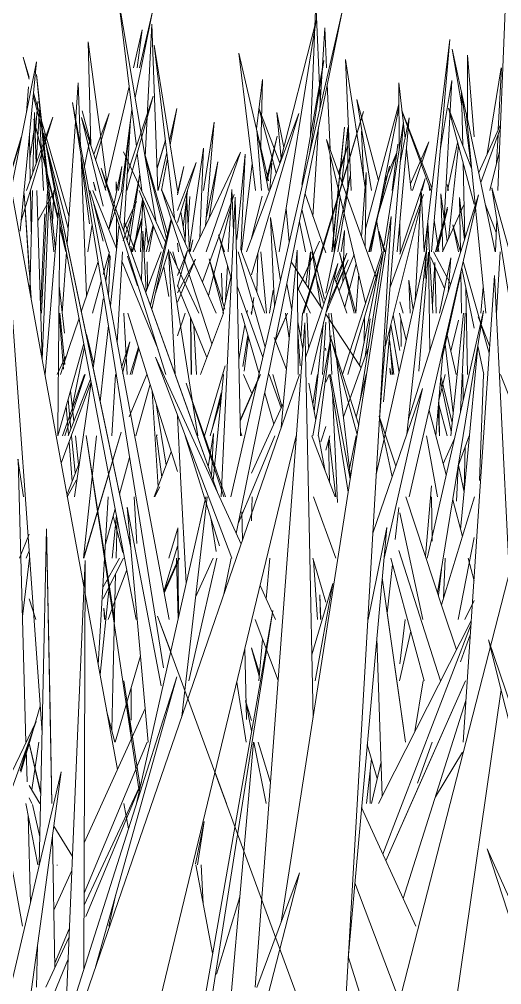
# Model space of a CAD drawing. Header units: millimetres. Extents: x -9575 to 27274, y -4387 to 11354.
# Drawn here: x -5476.29 to -5454.58, y 3072.18 to 3115.64 of the extents above; entities that cross this region are included whole.
import ezdxf

# ---------------------------------------------------------------- set-up
doc = ezdxf.new("R2010")
doc.units = ezdxf.units.MM
doc.layers.add('G-IMPT', color=8, linetype='Continuous', lineweight=9)

# ---------------------------------------------------------------- blocks, each defined once
blk = doc.blocks.new('Grass Array - 25_dwg-V16-North')
at = {"layer": 'G-IMPT'}
for p, q in [((-5471.023, 3109.909), (-5471.836, 3116.557)), ((-5470.129, 3106.499), (-5471.836, 3116.557)), ((-5464.594, 3105.172), (-5462.934, 3115.587)), ((-5464.564, 3109.159), (-5462.934, 3115.587)), ((-5470.763, 3115.158), (-5471.16, 3113.449)), ((-5470.763, 3115.158), (-5470.984, 3113.449)), ((-5470.329, 3115.423), (-5470.63, 3109.453)), ((-5470.63, 3109.453), (-5470.329, 3115.423)), ((-5470.329, 3115.423), (-5470.056, 3107.931)), ((-5458.077, 3105.172), (-5456.914, 3114.73)), ((-5457.744, 3105.172), (-5456.914, 3114.73)), ((-5470.22, 3114.471), (-5469.313, 3106.692)), ((-5470.22, 3114.471), (-5469.181, 3107.931)), ((-5476.116, 3113.932), (-5475.857, 3112.943)), ((-5476.116, 3113.932), (-5475.857, 3113.034)), ((-5463.582, 3108.2), (-5462.596, 3113.79)), ((-5463.24, 3109.573), (-5462.596, 3113.79)), ((-5475.881, 3112.592), (-5475.974, 3111.441)), ((-5473.649, 3112.779), (-5474.146, 3105.552)), ((-5473.649, 3112.779), (-5473.534, 3109.918)), ((-5471.354, 3112.614), (-5472.427, 3107.997)), ((-5459.219, 3112.783), (-5459.191, 3109.771)), ((-5459.219, 3112.783), (-5458.927, 3110.279)), ((-5475.664, 3112.204), (-5474.1, 3106.223)), ((-5475.653, 3112.323), (-5474.061, 3106.797)), ((-5456.336, 3109.947), (-5456.386, 3112.385)), ((-5455.939, 3108.917), (-5456.386, 3112.385)), ((-5475.582, 3110.445), (-5475.454, 3111.934)), ((-5471.226, 3111.57), (-5471.696, 3107.931)), ((-5460.711, 3106.208), (-5459.21, 3111.813)), ((-5460.467, 3105.172), (-5459.209, 3111.67)), ((-5475.684, 3108.726), (-5475.613, 3111.437)), ((-5475.541, 3109.124), (-5475.613, 3111.437)), ((-5472.519, 3107.234), (-5473.498, 3111.221)), ((-5472.405, 3107.931), (-5473.498, 3111.221)), ((-5459.288, 3105.172), (-5458.742, 3111.199)), ((-5459.147, 3109.188), (-5458.742, 3111.199)), ((-5475.819, 3109.38), (-5475.632, 3110.685)), ((-5462.232, 3105.172), (-5461.652, 3110.79)), ((-5462.216, 3105.172), (-5461.652, 3110.79)), ((-5455.619, 3108.739), (-5454.639, 3110.889)), ((-5455.528, 3108.299), (-5454.646, 3110.714)), ((-5476.698, 3108.733), (-5476.191, 3110.356)), ((-5476.695, 3108.651), (-5476.209, 3110.265)), ((-5475.839, 3110.402), (-5475.8, 3108.404)), ((-5465.387, 3107.931), (-5465.604, 3110.645)), ((-5465.077, 3107.931), (-5465.604, 3110.645)), ((-5465.176, 3108.44), (-5464.688, 3110.382)), ((-5465.15, 3108.304), (-5464.688, 3110.382)), ((-5460.706, 3102.855), (-5462.467, 3110.224)), ((-5460.203, 3103.941), (-5462.467, 3110.224)), ((-5468.64, 3105.39), (-5468, 3109.839)), ((-5468.163, 3105.807), (-5468, 3109.839)), ((-5459.512, 3107.931), (-5459.263, 3110.02)), ((-5458.87, 3109.787), (-5458.653, 3107.931)), ((-5473.517, 3109.497), (-5473.265, 3103.192)), ((-5470.782, 3107.931), (-5470.987, 3109.61)), ((-5470.668, 3109.678), (-5469.607, 3105.936)), ((-5470.653, 3109.588), (-5469.669, 3105.776)), ((-5468.463, 3105.172), (-5466.342, 3109.662)), ((-5467.882, 3105.172), (-5466.342, 3109.662)), ((-5460.151, 3106.807), (-5459.309, 3109.648)), ((-5459.853, 3108.345), (-5459.309, 3109.648)), ((-5455.116, 3107.931), (-5454.687, 3109.694)), ((-5473.509, 3109.285), (-5473.134, 3106.428)), ((-5465.013, 3107.965), (-5464.929, 3109.163)), ((-5460.566, 3105.172), (-5459.636, 3109.031)), ((-5460.539, 3105.172), (-5459.636, 3109.031)), ((-5456.249, 3105.743), (-5456.319, 3109.156)), ((-5462.503, 3103.313), (-5461.399, 3108.593)), ((-5461.961, 3105.172), (-5461.399, 3108.593)), ((-5460.894, 3105.859), (-5460.678, 3108.739)), ((-5460.722, 3105.381), (-5460.678, 3108.739)), ((-5459.165, 3105.066), (-5458.033, 3108.473)), ((-5458.161, 3107.931), (-5458.033, 3108.473)), ((-5475.824, 3103.415), (-5475.705, 3107.931)), ((-5475.79, 3107.931), (-5475.754, 3106.067)), ((-5475.269, 3100.385), (-5475.503, 3107.931)), ((-5475.461, 3106.56), (-5474.695, 3107.931)), ((-5475.3, 3102.413), (-5475.02, 3107.931)), ((-5468.774, 3107.781), (-5468.836, 3105.588)), ((-5468.774, 3107.781), (-5468.628, 3105.172)), ((-5465.841, 3105.794), (-5465.367, 3107.679)), ((-5462.503, 3105.125), (-5463.434, 3107.778)), ((-5456.436, 3105.172), (-5456.478, 3107.623)), ((-5456.26, 3105.709), (-5456.478, 3107.623)), ((-5472.934, 3107.319), (-5472.519, 3105.654)), ((-5472.519, 3105.654), (-5472.934, 3107.319)), ((-5471.584, 3106.209), (-5471.013, 3107.434)), ((-5470.729, 3107.492), (-5470.845, 3105.172)), ((-5470.845, 3105.172), (-5470.729, 3107.492)), ((-5470.489, 3105.536), (-5470.728, 3107.49)), ((-5457.557, 3105.172), (-5457.023, 3107.189)), ((-5457.553, 3105.172), (-5457.023, 3107.189)), ((-5457.244, 3105.172), (-5456.281, 3107.286)), ((-5471.615, 3105.67), (-5471.211, 3106.854)), ((-5469.03, 3106.976), (-5468.832, 3105.73)), ((-5462.561, 3103.035), (-5463.574, 3107.084)), ((-5473.018, 3106.398), (-5473.212, 3105.172)), ((-5470.588, 3106.344), (-5470.669, 3105.172)), ((-5459.162, 3106.563), (-5459.149, 3105.172)), ((-5460.112, 3106.106), (-5459.878, 3105.172)), ((-5460.112, 3106.106), (-5459.835, 3105.172)), ((-5469.181, 3105.563), (-5469.136, 3105.172)), ((-5468.623, 3105.172), (-5468.487, 3105.712)), ((-5468.609, 3105.172), (-5468.487, 3105.712)), ((-5474.172, 3105.172), (-5474.362, 3102.413)), ((-5471.228, 3105.172), (-5471.277, 3105.434)), ((-5471.226, 3105.172), (-5471.277, 3105.434)), ((-5469.39, 3105.172), (-5469.181, 3104.435)), ((-5468.614, 3105.172), (-5468.615, 3105.256)), ((-5468.614, 3105.172), (-5468.615, 3105.256)), ((-5463.406, 3103.738), (-5463.188, 3105.172)), ((-5461.906, 3103.423), (-5461.229, 3105.045)), ((-5461.231, 3102.413), (-5461.889, 3105.148)), ((-5461.153, 3102.423), (-5461.889, 3105.148)), ((-5456.881, 3103.725), (-5457.659, 3105.172)), ((-5470.979, 3103.642), (-5471.424, 3104.98)), ((-5470.545, 3104.715), (-5470.52, 3103.588)), ((-5470.52, 3103.588), (-5470.545, 3104.715)), ((-5462.661, 3102.609), (-5464.053, 3104.719)), ((-5461.651, 3102.698), (-5461.132, 3104.638)), ((-5457.152, 3103.518), (-5457.766, 3104.923)), ((-5457.593, 3104.691), (-5457.7, 3102.759)), ((-5457.593, 3104.691), (-5457.53, 3102.413)), ((-5469.785, 3104.478), (-5469.562, 3103.159)), ((-5461.154, 3102.413), (-5461.021, 3104.174)), ((-5460.983, 3100.067), (-5460.077, 3104.569)), ((-5457.246, 3100.466), (-5456.403, 3104.256)), ((-5456.388, 3102.413), (-5456.42, 3104.273)), ((-5464.033, 3102.552), (-5464.26, 3103.724)), ((-5462.597, 3102.862), (-5462.932, 3103.992)), ((-5461.551, 3102.413), (-5462.139, 3104.089)), ((-5464.87, 3103.442), (-5465.034, 3102.413)), ((-5463.183, 3102.413), (-5463.777, 3103.567)), ((-5456.124, 3099.654), (-5456.205, 3103.584)), ((-5459.165, 3102.916), (-5459.015, 3102.413)), ((-5469.181, 3101.385), (-5468.829, 3102.413)), ((-5459.185, 3102.413), (-5458.878, 3101.188)), ((-5468.563, 3099.654), (-5468.587, 3102.214)), ((-5468.549, 3099.654), (-5468.579, 3102.194)), ((-5460.91, 3099.956), (-5462.503, 3102.37)), ((-5460.779, 3101.082), (-5460.764, 3102.209)), ((-5460.732, 3100.451), (-5460.496, 3102.153)), ((-5459.165, 3100.723), (-5459.463, 3102.343)), ((-5459.122, 3102.16), (-5459.11, 3100.907)), ((-5456.874, 3100.705), (-5456.534, 3102.102)), ((-5468.444, 3101.862), (-5468.321, 3099.654)), ((-5459.9, 3098.425), (-5459.59, 3101.839)), ((-5459.202, 3099.742), (-5459.576, 3101.896)), ((-5459.439, 3099.654), (-5459.642, 3101.27)), ((-5459.502, 3099.654), (-5459.624, 3101.128)), ((-5457.035, 3101.414), (-5456.634, 3099.654)), ((-5456.634, 3099.654), (-5457.035, 3101.414)), ((-5457.124, 3101.015), (-5456.771, 3097.918)), ((-5463.087, 3098.321), (-5462.868, 3099.654)), ((-5462.503, 3099.31), (-5462.355, 3099.654)), ((-5457.417, 3098.472), (-5457.129, 3099.654)), ((-5456.857, 3097.089), (-5457.34, 3099.372)), ((-5456.817, 3097.473), (-5457.322, 3099.578)), ((-5456.32, 3098.48), (-5456.34, 3099.654)), ((-5467.614, 3097.199), (-5467.209, 3098.819)), ((-5467.486, 3097.63), (-5467.194, 3098.783)), ((-5469.683, 3095.566), (-5470.114, 3098.246)), ((-5457.42, 3098.438), (-5457.378, 3096.945)), ((-5469.883, 3095.035), (-5470.12, 3096.895)), ((-5470.094, 3096.94), (-5470.113, 3096.895)), ((-5470.113, 3096.895), (-5470.094, 3096.94)), ((-5470.094, 3096.94), (-5470.108, 3096.895)), ((-5456.277, 3094.347), (-5456.535, 3095.567))]:
    blk.add_line(p, q, dxfattribs=at)
blk = doc.blocks.new('Grass Array - 25_dwg-V19-North')
at = {"layer": 'G-IMPT'}
for p, q in [((-5461.879, 3108.592), (-5461.652, 3110.79)), ((-5461.874, 3108.579), (-5461.652, 3110.79)), ((-5462.232, 3105.172), (-5461.948, 3107.931)), ((-5462.216, 3105.172), (-5461.939, 3107.931))]:
    blk.add_line(p, q, dxfattribs=at)
blk = doc.blocks.new('Grass Array - Grass Array-440235-North')
for name in ['Grass Array - 25_dwg-V16-North', 'Grass Array - 25_dwg-V19-North']:
    blk.add_blockref(name, (0, 0))
blk = doc.blocks.new('Grass Array - 25_dwg-V20-North')
at = {"layer": 'G-IMPT'}
for p, q in [((-5473.08, 3109.962), (-5473.199, 3114.624)), ((-5472.355, 3108.304), (-5473.199, 3114.624)), ((-5466.419, 3114.119), (-5465.67, 3107.931)), ((-5466.419, 3114.119), (-5465.075, 3108.373)), ((-5465.075, 3108.373), (-5466.419, 3114.119)), ((-5461.363, 3107.931), (-5461.615, 3113.837)), ((-5460.728, 3108.07), (-5461.615, 3113.837)), ((-5456.127, 3114.024), (-5455.825, 3110.346)), ((-5456.127, 3114.024), (-5456.126, 3111.191)), ((-5465.621, 3110.708), (-5465.348, 3112.934)), ((-5465.429, 3109.888), (-5465.348, 3112.934)), ((-5456.827, 3112.881), (-5457.348, 3109.735)), ((-5457.348, 3109.735), (-5456.827, 3112.881)), ((-5456.827, 3112.881), (-5457.168, 3106.608)), ((-5475.389, 3111.557), (-5475.53, 3109.153)), ((-5469.537, 3110.17), (-5469.208, 3111.621)), ((-5469.509, 3109.995), (-5469.208, 3111.621)), ((-5457.728, 3108.038), (-5459.073, 3111.535)), ((-5473.082, 3110.049), (-5473.459, 3111.512)), ((-5457.769, 3107.931), (-5459.071, 3111.519)), ((-5475.363, 3111.052), (-5475.2, 3107.931)), ((-5461.51, 3110.767), (-5461.778, 3108.311)), ((-5461.51, 3110.767), (-5461.508, 3107.931)), ((-5473.36, 3109.028), (-5473.09, 3110.361)), ((-5460.808, 3108.593), (-5460.9, 3110.596)), ((-5461.929, 3108.73), (-5461.515, 3109.96)), ((-5461.905, 3108.663), (-5461.515, 3109.96)), ((-5458.688, 3108.226), (-5457.861, 3110.126)), ((-5458.592, 3107.931), (-5457.861, 3110.126)), ((-5457.02, 3107.931), (-5456.567, 3110.08)), ((-5456.977, 3105.757), (-5456.534, 3109.957)), ((-5470.044, 3107.931), (-5469.657, 3109.641)), ((-5469.891, 3107.931), (-5469.625, 3109.368)), ((-5467.875, 3106.747), (-5467.361, 3109.217)), ((-5467.75, 3106.681), (-5467.361, 3109.217)), ((-5466.3, 3105.18), (-5465.815, 3109.13)), ((-5472.856, 3107.931), (-5472.956, 3108.305)), ((-5472.865, 3107.931), (-5472.956, 3108.305)), ((-5456.985, 3107.931), (-5457.039, 3108.198)), ((-5468.919, 3106.282), (-5468.722, 3107.931)), ((-5468.696, 3106.391), (-5468.62, 3107.669)), ((-5461.85, 3107.645), (-5462.118, 3105.194)), ((-5470.741, 3107.595), (-5471.13, 3105.346)), ((-5471.13, 3105.346), (-5470.741, 3107.595)), ((-5471.064, 3105.172), (-5471.566, 3106.501)), ((-5467.187, 3104.21), (-5467.15, 3102.938))]:
    blk.add_line(p, q, dxfattribs=at)
blk = doc.blocks.new('Grass Array - Grass Array-V24-North')
blk.add_blockref('Grass Array - 25_dwg-V20-North', (0, 0))
blk = doc.blocks.new('Grass Array - 25_dwg-V30-North')
at = {"layer": 'G-IMPT'}
for p, q in [((-5475.124, 3109.05), (-5475.634, 3111.141)), ((-5475.119, 3108.992), (-5475.634, 3111.141)), ((-5461.767, 3108.281), (-5460.801, 3111.486)), ((-5461.759, 3108.259), (-5460.801, 3111.486)), ((-5462.704, 3105.172), (-5461.899, 3107.846)), ((-5462.675, 3105.172), (-5461.891, 3107.814))]:
    blk.add_line(p, q, dxfattribs=at)
blk = doc.blocks.new('Grass Array - 25_dwg-V34-North')
at = {"layer": 'G-IMPT'}
for p, q in [((-5475.124, 3109.05), (-5475.634, 3111.141)), ((-5475.119, 3108.992), (-5475.634, 3111.141)), ((-5463.536, 3102.413), (-5460.801, 3111.486)), ((-5463.493, 3102.413), (-5460.801, 3111.486)), ((-5474.556, 3106.648), (-5474.864, 3107.931)), ((-5474.552, 3106.702), (-5474.851, 3107.931)), ((-5474.178, 3105.172), (-5474.471, 3106.373)), ((-5474.202, 3105.172), (-5474.472, 3106.298)), ((-5463.776, 3103.434), (-5462.789, 3105.658)), ((-5463.775, 3103.42), (-5462.789, 3105.658))]:
    blk.add_line(p, q, dxfattribs=at)
blk = doc.blocks.new('Grass Array - 25_dwg-V37-North')
at = {"layer": 'G-IMPT'}
for p, q in [((-5475.124, 3109.05), (-5475.634, 3111.141)), ((-5475.119, 3108.992), (-5475.634, 3111.141)), ((-5463.536, 3102.413), (-5460.801, 3111.486)), ((-5463.493, 3102.413), (-5460.801, 3111.486)), ((-5474.556, 3106.648), (-5474.864, 3107.931)), ((-5474.552, 3106.702), (-5474.851, 3107.931)), ((-5475.857, 3104.288), (-5476.032, 3107.144)), ((-5475.766, 3103.097), (-5476.03, 3107.15)), ((-5474.178, 3105.172), (-5474.471, 3106.373)), ((-5474.202, 3105.172), (-5474.472, 3106.298)), ((-5463.776, 3103.434), (-5462.789, 3105.658)), ((-5463.775, 3103.42), (-5462.789, 3105.658))]:
    blk.add_line(p, q, dxfattribs=at)
blk = doc.blocks.new('Grass Array - Grass Array-440908-North')
for name in ['Grass Array - 25_dwg-V34-North', 'Grass Array - 25_dwg-V37-North', 'Grass Array - 25_dwg-V37-North', 'Grass Array - 25_dwg-V30-North']:
    blk.add_blockref(name, (0, 0))
blk = doc.blocks.new('Grass Array - 25_dwg-V40-North')
at = {"layer": 'G-IMPT'}
for p, q in [((-5470.093, 3108.958), (-5469.721, 3110.193)), ((-5470.092, 3108.922), (-5469.719, 3110.179))]:
    blk.add_line(p, q, dxfattribs=at)
blk = doc.blocks.new('Grass Array - 25_dwg-V44-North')
at = {"layer": 'G-IMPT'}
for p, q in [((-5470.093, 3108.958), (-5469.721, 3110.193)), ((-5470.092, 3108.922), (-5469.719, 3110.179)), ((-5471.159, 3105.423), (-5470.767, 3106.721)), ((-5471.143, 3105.38), (-5470.772, 3106.63))]:
    blk.add_line(p, q, dxfattribs=at)
blk = doc.blocks.new('Grass Array - 25_dwg-V46-North')
at = {"layer": 'G-IMPT'}
for p, q in [((-5463.187, 3110.438), (-5462.949, 3116.428)), ((-5462.747, 3111.981), (-5462.949, 3116.428)), ((-5471.083, 3112.124), (-5470.299, 3115.995)), ((-5470.882, 3113.449), (-5470.299, 3115.995)), ((-5462.769, 3111.628), (-5462.54, 3115.25)), ((-5462.465, 3113.449), (-5462.54, 3115.25)), ((-5456.806, 3114.301), (-5456.373, 3111.748)), ((-5456.806, 3114.301), (-5456.2, 3111.441)), ((-5456.2, 3111.441), (-5456.806, 3114.301)), ((-5455.236, 3109.579), (-5454.613, 3113.449)), ((-5454.736, 3110.675), (-5454.598, 3113.449)), ((-5462.311, 3109.791), (-5462.434, 3112.714)), ((-5460.436, 3107.931), (-5461.111, 3112.031)), ((-5460.129, 3108.381), (-5461.111, 3112.031)), ((-5464.731, 3108.715), (-5465.515, 3111.634)), ((-5464.563, 3109.161), (-5465.515, 3111.634)), ((-5472.945, 3109.556), (-5472.249, 3111.403)), ((-5472.861, 3109.304), (-5472.249, 3111.403)), ((-5464.508, 3109.38), (-5464.708, 3111.441)), ((-5464.383, 3109.871), (-5464.708, 3111.441)), ((-5467.529, 3111.005), (-5468.009, 3107.931)), ((-5467.529, 3111.005), (-5467.908, 3106.348)), ((-5463.077, 3106.762), (-5462.822, 3110.799)), ((-5454.811, 3109.182), (-5454.749, 3110.433)), ((-5470.093, 3108.958), (-5469.721, 3110.193)), ((-5470.092, 3108.922), (-5469.719, 3110.179)), ((-5462.117, 3105.172), (-5462.3, 3109.525)), ((-5457.839, 3107.931), (-5457.848, 3108.193)), ((-5474.736, 3107.931), (-5474.802, 3106.465)), ((-5474.802, 3106.465), (-5474.736, 3107.931)), ((-5468.05, 3103.816), (-5466.63, 3107.759)), ((-5466.888, 3105.172), (-5466.733, 3107.971)), ((-5466.649, 3106.093), (-5466.733, 3107.971)), ((-5457.326, 3107.778), (-5457.235, 3105.193)), ((-5457.326, 3107.778), (-5457.035, 3105.63)), ((-5467.778, 3103.201), (-5466.776, 3107.179)), ((-5475.339, 3102.648), (-5475.142, 3106.889)), ((-5464.144, 3105.625), (-5464.287, 3107.101)), ((-5457.553, 3105.172), (-5457.016, 3107.092)), ((-5457.482, 3105.172), (-5457.016, 3107.092)), ((-5471.234, 3105.172), (-5470.767, 3106.721)), ((-5471.205, 3105.172), (-5470.772, 3106.63)), ((-5463.412, 3105.172), (-5463.689, 3106.515)), ((-5459.982, 3105.172), (-5460.205, 3106.527)), ((-5457.418, 3105.172), (-5457.621, 3106.597)), ((-5461.806, 3105.172), (-5461.659, 3106.138)), ((-5461.741, 3103.819), (-5461.659, 3106.138)), ((-5463.28, 3103.548), (-5463.178, 3105.172)), ((-5462.719, 3102.698), (-5463.109, 3105.172)), ((-5462.066, 3103.953), (-5461.551, 3105.118)), ((-5462.037, 3103.798), (-5461.551, 3105.118)), ((-5461.707, 3105.172), (-5461.709, 3105.176)), ((-5461.707, 3105.172), (-5461.709, 3105.176)), ((-5467.01, 3102.963), (-5466.923, 3104.543)), ((-5467.133, 3102.413), (-5466.772, 3104.026)), ((-5463.628, 3101.287), (-5463.553, 3102.413)), ((-5463.28, 3100.861), (-5463.356, 3102.413)), ((-5457.416, 3098.297), (-5457.039, 3096.895))]:
    blk.add_line(p, q, dxfattribs=at)
blk = doc.blocks.new('Grass Array - Grass Array-V47-North')
for name in ['Grass Array - 25_dwg-V46-North', 'Grass Array - 25_dwg-V40-North', 'Grass Array - 25_dwg-V40-North', 'Grass Array - 25_dwg-V44-North']:
    blk.add_blockref(name, (0, 0))
blk = doc.blocks.new('Grass Array - 25_dwg-V51-North')
at = {"layer": 'G-IMPT'}
for p, q in [((-5454.757, 3107.931), (-5454.419, 3116.428)), ((-5466.775, 3094.136), (-5461.769, 3115.995)), ((-5464.221, 3103.893), (-5461.769, 3115.995)), ((-5476.663, 3107.995), (-5475.516, 3113.73)), ((-5476.256, 3106.096), (-5475.516, 3113.73)), ((-5474.746, 3105.172), (-5475.525, 3113.152)), ((-5474.671, 3105.257), (-5475.525, 3113.152)), ((-5471.458, 3107.931), (-5470.268, 3112.173)), ((-5471.439, 3108.663), (-5470.268, 3112.173)), ((-5469.804, 3086.445), (-5473.904, 3111.895)), ((-5471.794, 3100.606), (-5473.904, 3111.895)), ((-5455.825, 3107.312), (-5456.985, 3111.634)), ((-5455.931, 3108.894), (-5456.985, 3111.634)), ((-5475.198, 3099.996), (-5477.239, 3111.137)), ((-5476.211, 3106.56), (-5474.785, 3111.228)), ((-5475.97, 3107.931), (-5474.785, 3111.228)), ((-5474.552, 3106.702), (-5475.634, 3111.141)), ((-5474.556, 3106.648), (-5475.634, 3111.141)), ((-5471.776, 3106.626), (-5471.296, 3111.105)), ((-5471.59, 3106.106), (-5471.296, 3111.105)), ((-5466.065, 3105.172), (-5463.719, 3111.403)), ((-5465.841, 3104.13), (-5463.719, 3111.403)), ((-5463.536, 3102.413), (-5460.801, 3111.486)), ((-5463.493, 3102.413), (-5460.801, 3111.486)), ((-5455.303, 3102.413), (-5456.177, 3111.441)), ((-5454.882, 3105.172), (-5456.177, 3111.441)), ((-5458.999, 3111.005), (-5459.927, 3099.605)), ((-5458.999, 3111.005), (-5459.866, 3105.451)), ((-5475.185, 3110.519), (-5471.03, 3088.618)), ((-5475.185, 3110.519), (-5472.871, 3099.45)), ((-5471.281, 3091.842), (-5475.185, 3110.519)), ((-5469.724, 3105.635), (-5471.611, 3109.666)), ((-5466.133, 3109.564), (-5466.509, 3105.727)), ((-5466.133, 3109.564), (-5466.326, 3105.249)), ((-5466.326, 3105.249), (-5466.133, 3109.564)), ((-5472.604, 3108.94), (-5469.695, 3099.654)), ((-5472.604, 3108.94), (-5468.754, 3098.184)), ((-5467.391, 3094.376), (-5472.604, 3108.94)), ((-5472.266, 3106.186), (-5471.683, 3109.008)), ((-5471.825, 3107.931), (-5471.683, 3109.008)), ((-5469.181, 3107.031), (-5468.339, 3109.198)), ((-5469.181, 3106.49), (-5468.339, 3109.198)), ((-5469.181, 3107.732), (-5468.896, 3109.007)), ((-5469.181, 3107.823), (-5468.896, 3109.007)), ((-5471.434, 3105.672), (-5470.867, 3108.673)), ((-5471.354, 3105.447), (-5470.867, 3108.673)), ((-5471.929, 3108.33), (-5471.928, 3107.931)), ((-5471.929, 3108.33), (-5471.907, 3107.931)), ((-5450.748, 3080.869), (-5455.034, 3108.053)), ((-5455.034, 3108.053), (-5452.099, 3097.512)), ((-5475.269, 3083.534), (-5476.991, 3107.667)), ((-5475.857, 3104.288), (-5476.072, 3107.791)), ((-5475.766, 3103.097), (-5476.072, 3107.791)), ((-5472.265, 3105.172), (-5473.125, 3107.931)), ((-5471.916, 3105.317), (-5472.992, 3107.931)), ((-5472.269, 3106.176), (-5471.684, 3107.931)), ((-5469.847, 3105.319), (-5470.907, 3107.931)), ((-5467.627, 3101.026), (-5469.897, 3107.982)), ((-5467.429, 3102.413), (-5469.897, 3107.982)), ((-5467.068, 3097.083), (-5466.577, 3107.638)), ((-5466.346, 3096.895), (-5466.577, 3107.638)), ((-5459.602, 3103.588), (-5458.1, 3107.759)), ((-5458.785, 3097.64), (-5455.627, 3107.732)), ((-5458.745, 3094.136), (-5455.627, 3107.732)), ((-5458.48, 3102.963), (-5458.202, 3107.971)), ((-5458.078, 3105.172), (-5458.202, 3107.971)), ((-5475.26, 3100.336), (-5474.971, 3107.475)), ((-5459.819, 3100.933), (-5458.246, 3107.179)), ((-5454.832, 3106.038), (-5455.326, 3107.323)), ((-5475.134, 3099.654), (-5474.524, 3107.037)), ((-5471.926, 3106.774), (-5471.922, 3105.332)), ((-5462.965, 3048), (-5459.558, 3106.756)), ((-5461.174, 3096.381), (-5459.558, 3106.756)), ((-5474.556, 3097.151), (-5474.468, 3106.742)), ((-5474.178, 3105.172), (-5474.471, 3106.373)), ((-5472.193, 3102.737), (-5471.802, 3106.38)), ((-5470.583, 3105.172), (-5470.273, 3106.37)), ((-5470.462, 3105.172), (-5470.253, 3106.319)), ((-5470.396, 3102.772), (-5469.463, 3106.652)), ((-5470.331, 3102.589), (-5469.439, 3106.579)), ((-5464.544, 3103.877), (-5464.982, 3106.713)), ((-5464.807, 3102.73), (-5464.982, 3106.713)), ((-5458.024, 3103.964), (-5457.906, 3106.49)), ((-5457.68, 3102.413), (-5457.906, 3106.49)), ((-5456.782, 3106.38), (-5456.533, 3105.172)), ((-5456.782, 3106.38), (-5456.439, 3105.172)), ((-5456.439, 3105.172), (-5456.782, 3106.38)), ((-5454.866, 3105.172), (-5454.809, 3106.626)), ((-5474.202, 3105.172), (-5474.472, 3106.298)), ((-5470.739, 3106.098), (-5470.801, 3103.903)), ((-5470.739, 3106.098), (-5470.58, 3103.433)), ((-5470.58, 3103.433), (-5470.739, 3106.098)), ((-5467.052, 3105.172), (-5467.329, 3105.934)), ((-5466.749, 3103.947), (-5467.329, 3105.934)), ((-5463.776, 3103.434), (-5462.789, 3105.658)), ((-5463.775, 3103.42), (-5462.789, 3105.658)), ((-5472.519, 3104.147), (-5472.232, 3105.172)), ((-5472.228, 3105.054), (-5472.402, 3103.859)), ((-5472.402, 3103.859), (-5472.228, 3105.054)), ((-5471.885, 3101.089), (-5471.645, 3105.172)), ((-5470.607, 3103.362), (-5469.904, 3105.172)), ((-5470.168, 3103.318), (-5469.591, 3105.172)), ((-5469.28, 3099.654), (-5469.578, 3105.278)), ((-5468.257, 3096.895), (-5469.578, 3105.278)), ((-5468.215, 3102.413), (-5469.507, 3105.172)), ((-5469.181, 3103.617), (-5468.731, 3105.233)), ((-5469.181, 3104.109), (-5468.731, 3105.233)), ((-5465.23, 3100.884), (-5466.444, 3105.172)), ((-5465.242, 3102.413), (-5466.297, 3105.172)), ((-5465.597, 3103.342), (-5465.555, 3105.11)), ((-5465.167, 3102.413), (-5465.417, 3105.172)), ((-5464.502, 3097.261), (-5463.794, 3105.248)), ((-5463.738, 3099.654), (-5463.794, 3105.248)), ((-5461.742, 3099.654), (-5459.956, 3105.172)), ((-5461.508, 3099.654), (-5459.901, 3105.172)), ((-5459.918, 3105.114), (-5460.951, 3098.498)), ((-5460.231, 3095.152), (-5457.951, 3105.326)), ((-5458.859, 3096.963), (-5457.951, 3105.326)), ((-5458.317, 3099.805), (-5457.878, 3105.164)), ((-5457.822, 3100.719), (-5457.878, 3105.164)), ((-5454.822, 3102.413), (-5454.647, 3105.172)), ((-5473.504, 3102.476), (-5472.75, 3104.734)), ((-5472.207, 3104.986), (-5472.275, 3103.18)), ((-5470.049, 3100.781), (-5471.671, 3104.722)), ((-5469.181, 3102.901), (-5468.362, 3104.845)), ((-5469.181, 3103.327), (-5468.362, 3104.845)), ((-5467.04, 3102.584), (-5467.743, 3104.853)), ((-5467.098, 3102.431), (-5467.743, 3104.853)), ((-5463.416, 3100.416), (-5461.962, 3104.639)), ((-5463.164, 3099.654), (-5461.962, 3104.639)), ((-5462.492, 3102.413), (-5461.493, 3104.81)), ((-5462.409, 3102.785), (-5461.493, 3104.81)), ((-5457.38, 3102.413), (-5456.867, 3104.899)), ((-5457, 3103.343), (-5456.867, 3104.899)), ((-5456.314, 3104.734), (-5455.143, 3100.613)), ((-5455.143, 3100.613), (-5456.314, 3104.734)), ((-5456.382, 3104.44), (-5455.825, 3101.742)), ((-5473.005, 3102.413), (-5472.606, 3103.837)), ((-5464.221, 3103.893), (-5466.53, 3092.493)), ((-5458.709, 3102.413), (-5458.769, 3103.901)), ((-5458.569, 3102.568), (-5458.769, 3103.901)), ((-5455.577, 3094.171), (-5454.909, 3104.099)), ((-5454.283, 3091.377), (-5454.909, 3104.099)), ((-5474.266, 3101.512), (-5474.496, 3103.642)), ((-5467.857, 3100.415), (-5469.171, 3103.653)), ((-5465.333, 3100.433), (-5466.491, 3103.624)), ((-5455.525, 3102.413), (-5455.416, 3103.582)), ((-5472.519, 3103.054), (-5472.973, 3099.936)), ((-5472.973, 3099.936), (-5472.519, 3103.054)), ((-5465.841, 3102.345), (-5465.739, 3103.114)), ((-5474.309, 3099.884), (-5474.503, 3102.413)), ((-5474.251, 3100.098), (-5474.477, 3102.413)), ((-5471.596, 3102.413), (-5471.441, 3099.654)), ((-5470.106, 3098.246), (-5471.405, 3102.413)), ((-5468.144, 3099.654), (-5467.104, 3102.413)), ((-5465.505, 3099.685), (-5466.301, 3102.413)), ((-5466.066, 3102.413), (-5466.029, 3102.536)), ((-5466.051, 3102.413), (-5466.029, 3102.536)), ((-5465.852, 3102.413), (-5465.841, 3102.484)), ((-5464.767, 3101.198), (-5464.228, 3102.413)), ((-5464.766, 3101.171), (-5464.219, 3102.413)), ((-5464.145, 3101.29), (-5464.318, 3102.413)), ((-5462.236, 3099.654), (-5462.359, 3102.413)), ((-5461.385, 3095.024), (-5462.259, 3102.413)), ((-5457.626, 3092.731), (-5455.403, 3102.517)), ((-5457.47, 3089.827), (-5455.403, 3102.517)), ((-5456.877, 3096.895), (-5456.305, 3102.413)), ((-5456.432, 3097.989), (-5456.227, 3102.413)), ((-5474.058, 3100.815), (-5473.603, 3102.18)), ((-5465.675, 3072.065), (-5463.449, 3101.981)), ((-5463.761, 3102.017), (-5463.538, 3100.789)), ((-5463.538, 3100.789), (-5463.761, 3102.017)), ((-5463.241, 3092.174), (-5463.449, 3101.981)), ((-5463.027, 3097.991), (-5462.597, 3102.008)), ((-5462.653, 3099.654), (-5462.503, 3102)), ((-5455.124, 3100.907), (-5455.65, 3102.249)), ((-5472.488, 3099.977), (-5472.287, 3101.857)), ((-5466.42, 3100.321), (-5466.145, 3101.879)), ((-5463.757, 3101.559), (-5463.653, 3100.037)), ((-5472.946, 3100.119), (-5473.273, 3101.459)), ((-5471.694, 3099.962), (-5471.314, 3101.119)), ((-5471.653, 3099.699), (-5471.314, 3101.119)), ((-5466.241, 3100.008), (-5466.012, 3101.424)), ((-5466.177, 3099.803), (-5465.978, 3101.308)), ((-5464.27, 3099.874), (-5464.824, 3101.322)), ((-5463.08, 3096.895), (-5462.256, 3101.4)), ((-5462.84, 3096.895), (-5462.256, 3101.4)), ((-5462.257, 3101.239), (-5461.086, 3096.942)), ((-5462.257, 3101.239), (-5461.02, 3097.372)), ((-5474.553, 3096.895), (-5473.388, 3101.049)), ((-5474.058, 3100.815), (-5474.445, 3099.654)), ((-5473.922, 3098.158), (-5473.358, 3100.892)), ((-5471.308, 3099.654), (-5470.927, 3100.879)), ((-5471.23, 3099.654), (-5470.909, 3100.821)), ((-5462.503, 3100.73), (-5462.519, 3100.834)), ((-5462.503, 3100.748), (-5462.519, 3100.834)), ((-5461.707, 3097.744), (-5460.58, 3100.873)), ((-5457.551, 3096.902), (-5457.219, 3100.791)), ((-5456.127, 3095.957), (-5455.665, 3100.909)), ((-5455.66, 3100.942), (-5455.394, 3099.654)), ((-5474.583, 3099.654), (-5474.218, 3100.461)), ((-5471.794, 3100.606), (-5469.555, 3088.618)), ((-5470.162, 3100.435), (-5466.731, 3091.377)), ((-5470.162, 3100.435), (-5466.31, 3092.011)), ((-5475.198, 3099.996), (-5473.387, 3090.113)), ((-5472.488, 3099.977), (-5472.655, 3098.418)), ((-5467.035, 3100.038), (-5467.952, 3096.895)), ((-5459.584, 3099.654), (-5459.617, 3099.932)), ((-5459.564, 3099.654), (-5459.617, 3099.932)), ((-5474.349, 3096.895), (-5473.366, 3099.654)), ((-5474.251, 3096.895), (-5473.327, 3099.654)), ((-5474.095, 3096.895), (-5473.083, 3099.443)), ((-5471.281, 3091.841), (-5472.871, 3099.45)), ((-5472.131, 3096.895), (-5471.969, 3099.654)), ((-5471.35, 3097.751), (-5470.549, 3099.654)), ((-5467.105, 3099.654), (-5467.573, 3094.885)), ((-5466.361, 3097.601), (-5465.451, 3099.654)), ((-5466.36, 3097.554), (-5465.435, 3099.654)), ((-5465.841, 3098.831), (-5466.206, 3099.654)), ((-5465.39, 3094.682), (-5463.678, 3099.654)), ((-5464.506, 3098.152), (-5465.051, 3099.654)), ((-5464.475, 3098.22), (-5464.881, 3099.654)), ((-5461.49, 3094.352), (-5462.332, 3099.654)), ((-5461.397, 3094.951), (-5462.294, 3099.654)), ((-5461.129, 3097.715), (-5460.687, 3099.654)), ((-5460.086, 3097.645), (-5459.927, 3099.605)), ((-5455.587, 3094.875), (-5455.403, 3099.654)), ((-5453.089, 3095.715), (-5454.632, 3099.654)), ((-5474.404, 3095.665), (-5473.06, 3099.317)), ((-5473.816, 3094.136), (-5473.065, 3099.304)), ((-5473.065, 3099.304), (-5473.665, 3095.173)), ((-5471.056, 3096.895), (-5470.408, 3099.216)), ((-5467.02, 3094.136), (-5468.788, 3099.257)), ((-5467.095, 3094.136), (-5468.788, 3099.257)), ((-5463.259, 3099.262), (-5462.953, 3097.587)), ((-5462.953, 3097.587), (-5463.259, 3099.262)), ((-5460.384, 3092.502), (-5458.154, 3099.025)), ((-5459.872, 3091.377), (-5458.154, 3099.025)), ((-5473.969, 3097.211), (-5474.097, 3098.52)), ((-5473.986, 3098.917), (-5473.837, 3097.544)), ((-5470.31, 3098.899), (-5470.109, 3095.532)), ((-5470.052, 3094.585), (-5470.31, 3098.899)), ((-5467.705, 3096.895), (-5467.214, 3098.549)), ((-5464.841, 3097.412), (-5465.25, 3098.812)), ((-5461.979, 3093.882), (-5462.199, 3098.816)), ((-5474.081, 3096.929), (-5474.181, 3098.222)), ((-5470.106, 3098.246), (-5469.181, 3095.279)), ((-5467.391, 3094.376), (-5468.754, 3098.184)), ((-5465.841, 3095.202), (-5464.403, 3098.38)), ((-5457.376, 3096.895), (-5457.445, 3098.146)), ((-5469.036, 3095.052), (-5469.181, 3097.785)), ((-5460.097, 3097.779), (-5459.514, 3095.048)), ((-5460.097, 3097.779), (-5459.351, 3095.522)), ((-5457.082, 3095.126), (-5457.85, 3098.036)), ((-5462.724, 3096.618), (-5462.503, 3097.302)), ((-5475.624, 3048), (-5463.83, 3096.895)), ((-5474.556, 3097.151), (-5474.558, 3096.895)), ((-5473.775, 3095.216), (-5473.939, 3096.895)), ((-5473.767, 3096.895), (-5473.627, 3095.596)), ((-5472.819, 3096.895), (-5473.41, 3091.377)), ((-5473.405, 3091.377), (-5471.715, 3097.053)), ((-5473.389, 3091.377), (-5471.715, 3097.053)), ((-5472.013, 3088.618), (-5473.289, 3096.903)), ((-5472.01, 3088.348), (-5473.289, 3096.903)), ((-5468.831, 3096.895), (-5467.279, 3091.938)), ((-5467.793, 3095.498), (-5467.561, 3096.994)), ((-5467.641, 3095.074), (-5467.561, 3096.994)), ((-5467.068, 3097.083), (-5467.205, 3094.136)), ((-5466.334, 3097.067), (-5466.278, 3096.895)), ((-5465.713, 3094.685), (-5464.792, 3096.895)), ((-5462.93, 3096.368), (-5463.131, 3096.895)), ((-5462.827, 3096.895), (-5462.55, 3095.376)), ((-5462.55, 3095.376), (-5462.827, 3096.895)), ((-5462.503, 3096.239), (-5462.312, 3096.895)), ((-5462.046, 3094.136), (-5462.349, 3096.767)), ((-5461.431, 3095.413), (-5461.129, 3096.895)), ((-5457.475, 3094.136), (-5457.974, 3096.895)), ((-5457.214, 3095.625), (-5456.709, 3096.768)), ((-5456.535, 3095.568), (-5456.047, 3096.895)), ((-5473.921, 3094.84), (-5474.057, 3096.608)), ((-5461.174, 3096.381), (-5464.504, 3075.003)), ((-5462.93, 3096.368), (-5462.076, 3094.136)), ((-5462.339, 3094.824), (-5462.382, 3096.655)), ((-5456.268, 3094.439), (-5456.227, 3096.404)), ((-5476.156, 3074.823), (-5480.024, 3096.305)), ((-5471.788, 3094.268), (-5471.329, 3095.913)), ((-5470.222, 3094.136), (-5469.457, 3096.165)), ((-5456.127, 3095.957), (-5456.433, 3092.67)), ((-5476.368, 3095.834), (-5476.1, 3094.136)), ((-5476.343, 3095.834), (-5475.994, 3083.1)), ((-5474.146, 3094.26), (-5473.59, 3095.692)), ((-5456.619, 3093.944), (-5456.547, 3095.493)), ((-5473.816, 3094.136), (-5473.665, 3095.173)), ((-5469.036, 3095.052), (-5468.782, 3090.25)), ((-5465.39, 3094.682), (-5481.375, 3048.254)), ((-5473.721, 3094.909), (-5474.138, 3094.136)), ((-5470.227, 3094.136), (-5469.972, 3094.586)), ((-5470.2, 3094.136), (-5469.972, 3094.586)), ((-5465.713, 3094.685), (-5466.438, 3092.945)), ((-5457.744, 3094.644), (-5458.015, 3091.477)), ((-5455.577, 3094.171), (-5456.321, 3083.1)), ((-5472.738, 3086.574), (-5472.294, 3094.136)), ((-5471.012, 3092.037), (-5471.13, 3094.136)), ((-5469.653, 3086.4), (-5467.904, 3094.136)), ((-5468.981, 3084.253), (-5467.846, 3094.136)), ((-5465.841, 3093.059), (-5465.815, 3094.136)), ((-5462.048, 3091.377), (-5463.049, 3094.136)), ((-5458.893, 3094.136), (-5457.212, 3089.048)), ((-5457.712, 3092.149), (-5457.738, 3094.136)), ((-5457.287, 3089.275), (-5455.811, 3094.136)), ((-5456.351, 3092.358), (-5456.788, 3094.013)), ((-5453.373, 3094.124), (-5455.45, 3086.012)), ((-5472.419, 3092.007), (-5471.975, 3093.599)), ((-5472.122, 3091.377), (-5471.922, 3093.32)), ((-5471.642, 3091.64), (-5472.064, 3093.28)), ((-5470.494, 3083.1), (-5471.447, 3093.685)), ((-5469.903, 3085.639), (-5471.447, 3093.685)), ((-5466.245, 3092.2), (-5466.272, 3093.471)), ((-5459.217, 3093.661), (-5459.373, 3092.226)), ((-5459.165, 3093.416), (-5458.14, 3088.618)), ((-5471.941, 3091.377), (-5471.897, 3093.187)), ((-5467.435, 3091.681), (-5467.675, 3093.203)), ((-5476.285, 3091.377), (-5475.857, 3092.456)), ((-5475.069, 3092.695), (-5475.399, 3077.582)), ((-5475.069, 3092.695), (-5474.912, 3084.542)), ((-5474.831, 3080.341), (-5475.069, 3092.695)), ((-5469.181, 3092.682), (-5469.562, 3091.377)), ((-5469.161, 3092.752), (-5469.137, 3088.68)), ((-5461.485, 3073.529), (-5459.755, 3092.756)), ((-5460.599, 3088.618), (-5459.755, 3092.756)), ((-5457.626, 3092.731), (-5457.933, 3091.377)), ((-5463.241, 3092.174), (-5463.072, 3084.193)), ((-5456.541, 3088.618), (-5455.825, 3092.316)), ((-5475.857, 3091.718), (-5475.983, 3091.377)), ((-5469.789, 3089.875), (-5469.181, 3091.923)), ((-5457.336, 3085.859), (-5459.215, 3091.732)), ((-5475.836, 3091.377), (-5476.149, 3088.762)), ((-5476.149, 3088.762), (-5475.836, 3091.377)), ((-5473.659, 3083.722), (-5473.337, 3091.274)), ((-5473.383, 3072.882), (-5473.337, 3091.274)), ((-5472.519, 3090.093), (-5471.791, 3091.377)), ((-5472.519, 3089.562), (-5471.599, 3091.377)), ((-5469.12, 3091.377), (-5469.788, 3089.869)), ((-5469.776, 3089.802), (-5469.082, 3091.377)), ((-5469.218, 3091.377), (-5469.146, 3088.64)), ((-5468.671, 3085.859), (-5467.407, 3091.377)), ((-5468.363, 3089.629), (-5467.572, 3091.377)), ((-5466.756, 3091.377), (-5467.082, 3089.767)), ((-5465.186, 3089.553), (-5465.024, 3091.377)), ((-5463.08, 3091.377), (-5462.503, 3089.4)), ((-5463.056, 3091.296), (-5462.873, 3088.618)), ((-5459.495, 3091.101), (-5459.734, 3088.901)), ((-5459.57, 3091.377), (-5458.067, 3085.859)), ((-5457.197, 3089.573), (-5457.133, 3091.377)), ((-5455.825, 3090.365), (-5456.092, 3091.377)), ((-5471.989, 3089.444), (-5471.455, 3090.86)), ((-5471.989, 3089.444), (-5471.959, 3090.667)), ((-5457.432, 3089.712), (-5457.299, 3090.873)), ((-5463.132, 3087.033), (-5462.178, 3090.237)), ((-5462.972, 3085.859), (-5462.178, 3090.237)), ((-5459.958, 3090.493), (-5459.261, 3085.549)), ((-5458.916, 3083.1), (-5459.958, 3090.493)), ((-5473.341, 3089.863), (-5471.876, 3081.868)), ((-5472.661, 3086.15), (-5472.256, 3090.082)), ((-5464.758, 3088.618), (-5465.457, 3090.148)), ((-5475.555, 3088.618), (-5475.857, 3089.557)), ((-5472.3, 3088.618), (-5471.989, 3089.444)), ((-5471.989, 3089.444), (-5472.087, 3085.63)), ((-5462.743, 3088.618), (-5462.774, 3089.731)), ((-5462.721, 3088.618), (-5462.774, 3089.731)), ((-5456.246, 3088.618), (-5455.825, 3089.473)), ((-5472.462, 3088.618), (-5472.491, 3089.128)), ((-5472.424, 3088.618), (-5472.491, 3089.128)), ((-5472.084, 3048), (-5464.884, 3089.024)), ((-5466.039, 3081.692), (-5464.884, 3089.024)), ((-5456.619, 3087.251), (-5457.212, 3089.048)), ((-5470.071, 3088.771), (-5469.48, 3087.164)), ((-5470.071, 3088.771), (-5469.48, 3087.163)), ((-5455.825, 3049.993), (-5470.071, 3088.771)), ((-5465.686, 3088.618), (-5464.647, 3085.876)), ((-5459.391, 3081.797), (-5455.954, 3088.559)), ((-5458.931, 3088.618), (-5459.165, 3086.629)), ((-5459.165, 3086.629), (-5458.931, 3088.618)), ((-5472.01, 3088.348), (-5470.896, 3080.9)), ((-5459.926, 3078.053), (-5455.964, 3088.406)), ((-5458.678, 3088.1), (-5459.186, 3085.859)), ((-5465.513, 3085.859), (-5465.348, 3087.726)), ((-5460.202, 3087.786), (-5459.961, 3080.676)), ((-5455.993, 3087.981), (-5456.441, 3086.714)), ((-5452.487, 3076.918), (-5455.171, 3087.708)), ((-5452.821, 3080.714), (-5455.171, 3087.708)), ((-5466.071, 3084.124), (-5466.139, 3087.32)), ((-5465.841, 3087.348), (-5465.483, 3086.205)), ((-5465.841, 3087.335), (-5465.495, 3086.069)), ((-5470.844, 3086.984), (-5471.977, 3083.1)), ((-5469.653, 3086.4), (-5471.022, 3080.341)), ((-5472.863, 3072.977), (-5469.211, 3086.036)), ((-5471.382, 3079.192), (-5469.211, 3086.036)), ((-5460.858, 3064.89), (-5455.45, 3086.012)), ((-5472.087, 3085.63), (-5472.137, 3083.654)), ((-5470.853, 3081.09), (-5471.588, 3085.859)), ((-5471.263, 3084.086), (-5471.259, 3085.563)), ((-5466.083, 3083.1), (-5466.507, 3085.796)), ((-5459.794, 3077.764), (-5456.218, 3085.859)), ((-5458.916, 3083.1), (-5459.261, 3085.549)), ((-5454.615, 3085.472), (-5458.913, 3055.511)), ((-5458.488, 3083.574), (-5458.116, 3085.859)), ((-5456.218, 3085.859), (-5458.253, 3081.253)), ((-5475.354, 3084.718), (-5476.228, 3081.755)), ((-5473.369, 3078.569), (-5470.631, 3084.619)), ((-5471.448, 3084.914), (-5471.265, 3083.569)), ((-5466.114, 3084.972), (-5465.841, 3083.609)), ((-5466.114, 3084.972), (-5465.841, 3084.074)), ((-5456.195, 3084.971), (-5459.017, 3076.064)), ((-5474.831, 3080.341), (-5474.912, 3084.542)), ((-5471.993, 3083.1), (-5472.363, 3084.527)), ((-5477.196, 3080.599), (-5475.536, 3084.036)), ((-5476.868, 3080.341), (-5475.536, 3084.036)), ((-5473.659, 3083.722), (-5474.234, 3070.199)), ((-5476.257, 3081.803), (-5475.871, 3083.1)), ((-5475.328, 3080.838), (-5475.857, 3083.056)), ((-5475.33, 3080.755), (-5475.857, 3083.033)), ((-5475.734, 3080.946), (-5475.421, 3083.1)), ((-5475.734, 3080.946), (-5475.421, 3083.1)), ((-5470.542, 3083.1), (-5473.375, 3076.305)), ((-5467.094, 3068.037), (-5465.758, 3083.1)), ((-5465.739, 3083.1), (-5465.185, 3080.341)), ((-5465.544, 3083.1), (-5464.989, 3081.279)), ((-5460.633, 3082.994), (-5460.185, 3081.46)), ((-5457.718, 3083.1), (-5458.374, 3081.246)), ((-5475.985, 3082.79), (-5475.945, 3081.32)), ((-5457.568, 3080.639), (-5456.352, 3082.644)), ((-5460.445, 3082.35), (-5460.663, 3080.341)), ((-5460.013, 3082.219), (-5460.44, 3080.341)), ((-5482.343, 3048), (-5474.403, 3081.764)), ((-5475.241, 3075.685), (-5474.403, 3081.764)), ((-5466.039, 3081.692), (-5468.859, 3063.788)), ((-5467.486, 3081.739), (-5466.972, 3080.341)), ((-5460.505, 3081.804), (-5460.498, 3080.341)), ((-5459.391, 3081.797), (-5460.131, 3080.341)), ((-5475.857, 3081.148), (-5475.364, 3080.341)), ((-5473.376, 3075.768), (-5470.798, 3081.283)), ((-5473.297, 3075.244), (-5470.798, 3081.283)), ((-5466.974, 3080.341), (-5467.376, 3081.436)), ((-5459.794, 3077.764), (-5458.253, 3081.253)), ((-5476.007, 3080.341), (-5475.462, 3077.582)), ((-5475.732, 3080.341), (-5475.857, 3080.596)), ((-5475.372, 3078.837), (-5475.708, 3080.293)), ((-5471.596, 3080.341), (-5471.386, 3079.192)), ((-5475.903, 3079.819), (-5475.794, 3075.846)), ((-5458.449, 3074.823), (-5460.888, 3080.157)), ((-5468.365, 3077.627), (-5467.979, 3079.525)), ((-5468.268, 3077.582), (-5467.979, 3079.525)), ((-5471.382, 3079.192), (-5477.143, 3061.029)), ((-5474.74, 3079.319), (-5473.904, 3077.951)), ((-5474.689, 3072.96), (-5474.803, 3078.862)), ((-5474.689, 3072.96), (-5474.803, 3078.862)), ((-5453.454, 3072.798), (-5455.242, 3078.302)), ((-5453.684, 3074.823), (-5455.242, 3078.302)), ((-5474.739, 3075.543), (-5473.931, 3077.328)), ((-5474.586, 3077.542), (-5474.595, 3077.582)), ((-5471.215, 3048), (-5463.68, 3077.218)), ((-5468.357, 3077.582), (-5467.592, 3073.596)), ((-5468.112, 3077.582), (-5468.019, 3075.821)), ((-5465.599, 3072.057), (-5463.68, 3077.218)), ((-5461.194, 3076.76), (-5459.165, 3071.404)), ((-5471.945, 3076.258), (-5472.27, 3074.823)), ((-5467.412, 3072.658), (-5466.376, 3076.138)), ((-5475.241, 3075.685), (-5477.45, 3059.652)), ((-5474.043, 3074.703), (-5474.692, 3073.144)), ((-5475.107, 3072.065), (-5474.06, 3074.306)), ((-5475.478, 3073.96), (-5475.52, 3072.065)), ((-5474.103, 3073.296), (-5475.342, 3070.301)), ((-5461.489, 3073.454), (-5460.189, 3069.306))]:
    blk.add_line(p, q, dxfattribs=at)
blk = doc.blocks.new('Grass Array - Grass Array-V52-North')
for name in ['Grass Array - 25_dwg-V51-North', 'Grass Array - 25_dwg-V37-North', 'Grass Array - 25_dwg-V37-North', 'Grass Array - 25_dwg-V37-North']:
    blk.add_blockref(name, (0, 0))
blk = doc.blocks.new('Grass Array - Grass Array-V53-North')
blk.add_blockref('Grass Array - 25_dwg-V37-North', (0, 0))
blk.add_blockref('Grass Array - 25_dwg-V37-North', (0, 0))
blk.add_blockref('Grass Array - 25_dwg-V37-North', (0, 0))
blk.add_blockref('Grass Array - 25_dwg-V37-North', (0, 0))

msp = doc.modelspace()

# ---------------------------------------------------------------- block references
for name in ['Grass Array - Grass Array-V47-North', 'Grass Array - Grass Array-V52-North', 'Grass Array - Grass Array-440235-North', 'Grass Array - Grass Array-V24-North', 'Grass Array - Grass Array-440908-North', 'Grass Array - Grass Array-V53-North', 'Grass Array - Grass Array-V53-North']:
    msp.add_blockref(name, (0, 0))

doc.saveas('drawing.dxf')
